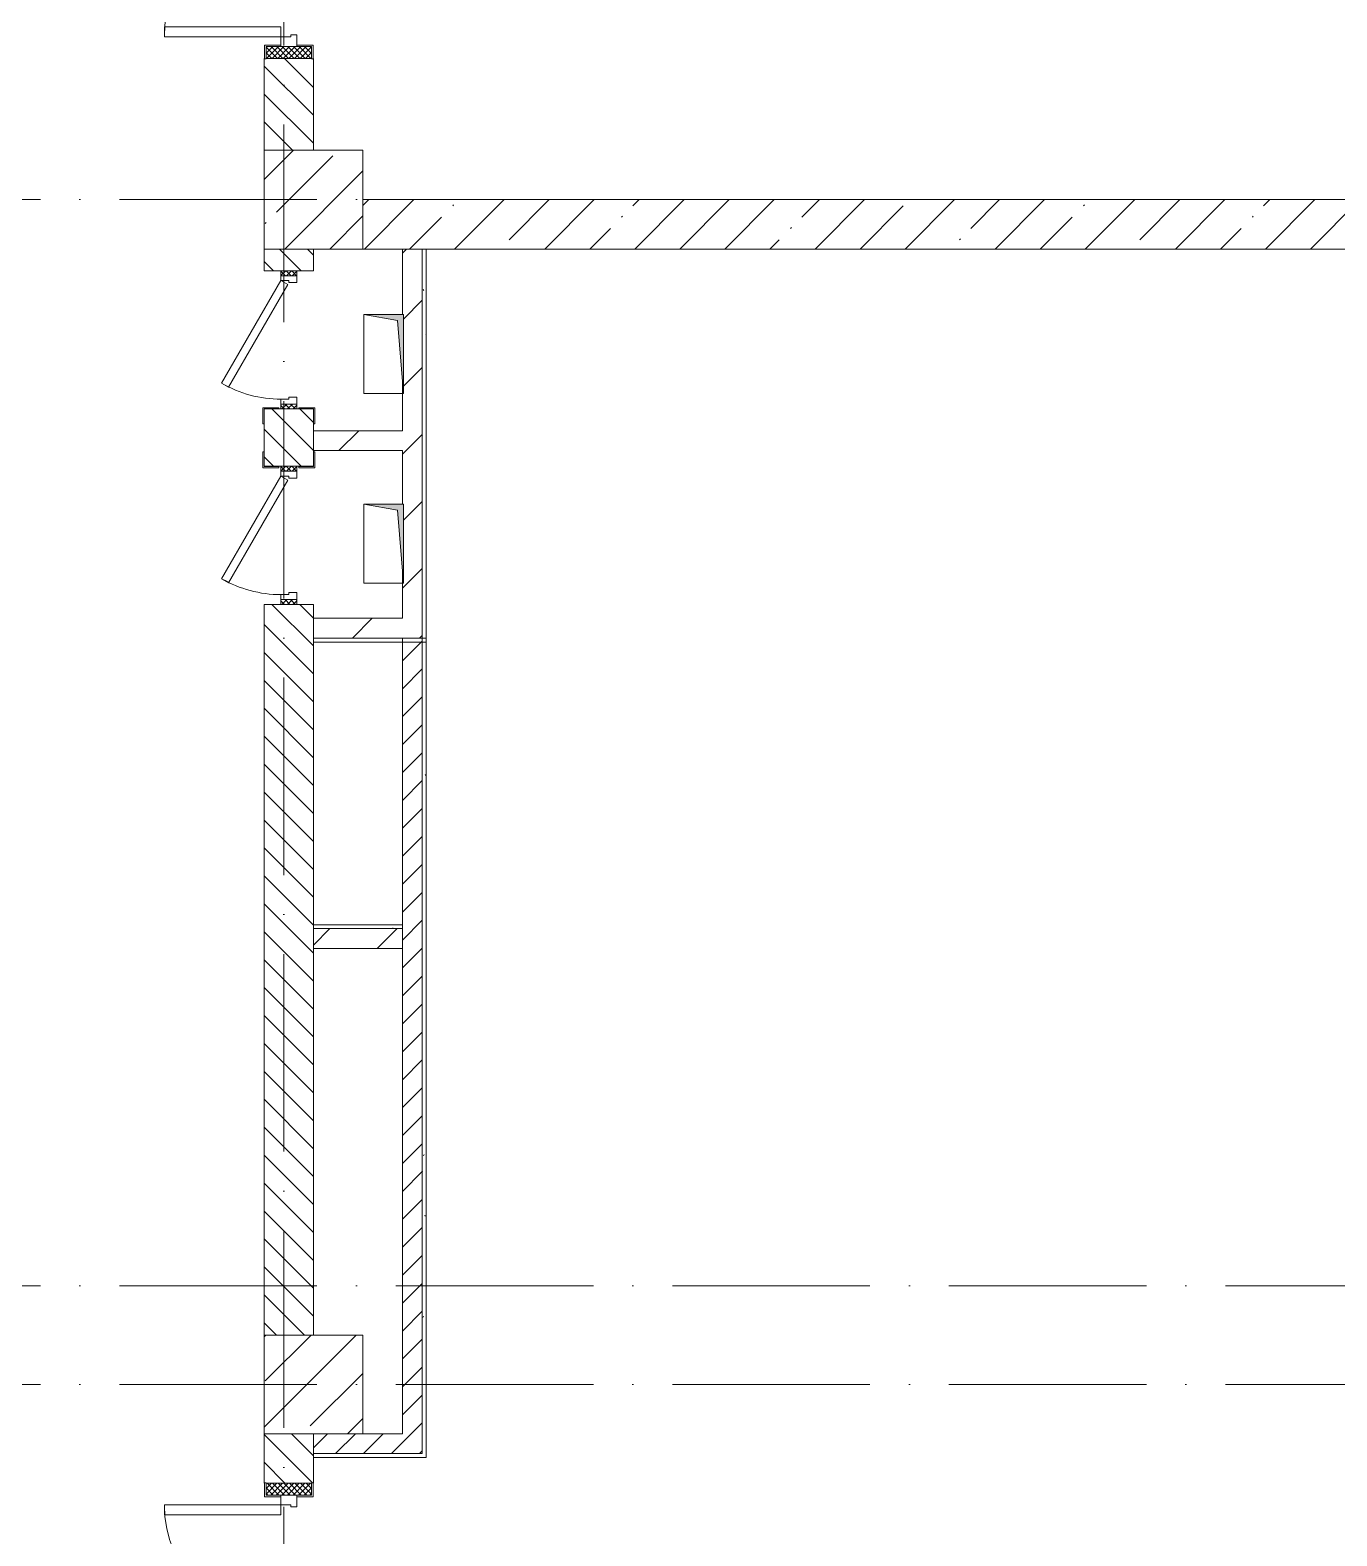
# Model space of a CAD drawing. Header units: millimetres. Extents: x -6467 to 106027, y -7090 to 195095.
# Drawn here: x 92065 to 98682, y 564 to 8190 of the extents above; entities that cross this region are included whole.
import ezdxf

# ---------------------------------------------------------------- set-up
doc = ezdxf.new("R2010")
doc.units = ezdxf.units.MM
doc.linetypes.add('50_200_ШТРИХ_1Т_ш5_п1_п1_', pattern=[1400, 1000, -200, 0, -200])
for name, color, linetype, lineweight in [('A-DOOR', 7, 'Continuous', 9), ('A-DOOR-2', 7, 'Continuous', 5), ('A-DOOR-FRAM', 7, 'Continuous', 9), ('A-DOOR-FRAM-2', 7, 'Continuous', 5), ('A-WALL', 7, 'Continuous', 5), ('A-WALL-FNSH-1', 7, 'Continuous', 5), ('I-WALL', 7, 'Continuous', 5), ('S-COLS', 7, 'Continuous', 9), ('S-COLS-1', 7, 'Continuous', 5)]:
    doc.layers.add(name, color=color, linetype=linetype, lineweight=lineweight)
for name, color, linetype, lineweight, true_color in [('A-GENM-1', 7, 'Continuous', 9, 0xaaaaaa), ('A-GENM-2', 7, 'Continuous', 20, 0xaaaaaa), ('I-WALL-1', 7, 'Continuous', 5, 0x787878), ('M-EQPM-1', 7, 'Continuous', 9, 0xaaaaaa), ('M-EQPM-2', 7, 'Continuous', 9, 0xe2e2e2), ('Оси-3', 7, '50_200_ШТРИХ_1Т_ш5_п1_п1_', 9, 0xaaaaaa)]:
    doc.layers.add(name, color=color, linetype=linetype, lineweight=lineweight, true_color=true_color)
pattern_1 = [(45, (0, 0), (-169.7056, 169.7056), [])]
pattern_2 = [(0, (0, 0), (406.4, 101.6), [6.706, -298.094, 6.706, -298.094, -1625.6]), (0, (0, 0), (406.4, 101.6), [-609.6, 6.706, -602.894, 6.706, -298.094, -711.2]), (0, (0, 0), (406.4, 101.6), [-1524, 6.706, -196.494, 6.706, -501.294]), (120, (152.4, 50.8), (-291.18818, 301.15272), [6.706, -298.094, 6.706, -298.094, -1625.6]), (120, (152.4, 50.8), (-291.18818, 301.15272), [-609.6, 6.706, -602.894, 6.706, -298.094, -711.2]), (120, (152.4, 50.8), (-291.18818, 301.15272), [-1524, 6.706, -196.494, 6.706, -501.294]), (240, (203.2, 254), (-115.21182, -402.75272), [6.706, -298.094, 6.706, -298.094, -1625.6]), (240, (203.2, 254), (-115.21182, -402.75272), [-609.6, 6.706, -602.894, 6.706, -298.094, -711.2]), (240, (203.2, 254), (-115.21182, -402.75272), [-1524, 6.706, -196.494, 6.706, -501.294])]
pattern_3 = [(135, (1456.41, 189.685), (-14.14214, -14.14214), []), (225, (1456.41, 189.685), (14.14214, -14.14214), [])]
pattern_4 = [(45, (-666.384, 189.685), (-14.1421, 14.1421), []), (135, (-666.384, 189.685), (-14.1421, -14.1421), [])]
pattern_5 = [(45, (0, 0), (-70.71068, 70.71068), [])]

# ---------------------------------------------------------------- blocks, each defined once
blk = doc.blocks.new('BSC_Колонна _Прямоугольная - 500х500-V46-АИ_План этажа Радиаторы_2')
at = {"layer": 'S-COLS-1'}
h = blk.add_hatch(dxfattribs=at)
h.set_pattern_fill('FP_74', color=256, style=0, pattern_type=2)
h.set_pattern_definition([(45, (-93500, -7331.04), (-228.0985, 228.0985), []), (45, (-93271.9, -7331.04), (-228.0985, 228.0985), [403.225, -80.645, 6.706, -73.939])])
h.paths.add_polyline_path([(-250, -250), (250, -250), (250, 250), (-250, 250)])
for p, q in [((250, 250), (-250, 250)), ((-250, 250), (-250, -250)), ((250, -250), (250, 250)), ((-250, -250), (250, -250))]:
    blk.add_line(p, q, dxfattribs=at)
blk = doc.blocks.new('BSC_Колонна _Прямоугольная - 500х500-V92-АИ_План этажа Радиаторы_2')
at = {"layer": 'S-COLS-1'}
h = blk.add_hatch(dxfattribs=at)
h.set_pattern_fill('FP_129', color=256, style=0, pattern_type=2)
h.set_pattern_definition([(45, (-93500, -1331.04), (-228.0985, 228.0985), []), (45, (-93271.9, -1331.04), (-228.0985, 228.0985), [403.225, -80.645, 6.706, -73.939])])
h.paths.add_polyline_path([(-250, -250), (250, -250), (250, 250), (-250, 250)])
for p, q in [((250, 250), (-250, 250)), ((-250, 250), (-250, -250)), ((250, -250), (250, 250)), ((-250, -250), (250, -250))]:
    blk.add_line(p, q, dxfattribs=at)
blk = doc.blocks.new('Канал вертикальный прямоугольный - Шахта - значок проема-24087326-АИ_План этажа Радиаторы_2')
at = {"layer": 'M-EQPM-2'}
blk.add_hatch(color=256, dxfattribs=at).paths.add_polyline_path([(200, 100), (-200, 100), (-200, -100), (-170, 70)])
at = {"layer": 'M-EQPM-1'}
for p, q in [((-200, -100), (-200, 100)), ((-200, 100), (200, 100)), ((-170, 70), (200, 100)), ((200, 100), (200, -100)), ((-170, 70), (-200, -100)), ((200, -100), (-200, -100))]:
    blk.add_line(p, q, dxfattribs=at)
blk = doc.blocks.new('110_Дверь_СКБ_1Ст_Внутренняя - ДОО_Д-22_Дв_700x2100h_Технический шкаф ЭОМ и СС EI30-25217176-АИ_План этажа Радиаторы_2')
at = {"layer": 'A-DOOR-2'}
h = blk.add_hatch(dxfattribs=at)
h.set_pattern_fill('FP_232', color=256, style=0, pattern_type=2)
h.set_pattern_definition([(135, (1951.41, 189.685), (-14.14214, -14.14214), []), (225, (1951.41, 189.685), (14.14214, -14.14214), [])])
h.paths.add_polyline_path([(362.5, -40), (362.5, 40), (337.5, 40), (337.5, -40)])
at = {"layer": 'A-DOOR-FRAM-2'}
h = blk.add_hatch(dxfattribs=at)
h.set_pattern_fill('FP_233', color=256, style=0, pattern_type=2)
h.set_pattern_definition([(45, (-171.384, 189.685), (-14.1421, 14.1421), []), (135, (-171.384, 189.685), (-14.1421, -14.1421), [])])
h.paths.add_polyline_path([(-312.5, -40), (-312.5, 40), (-337.5, 40), (-337.5, -40)])
at = {"layer": 'A-DOOR'}
for p, q in [((-207.1, 340), (-227.1, 305.4)), ((-227.1, 305.4), (292.5, 5.4)), ((312.5, 40), (-207.1, 340)), ((292.5, 5.4), (312.5, 40))]:
    blk.add_line(p, q, dxfattribs=at)
at = {"layer": 'A-DOOR-2'}
blk.add_arc((312.5, 40), 600, 150, 180, dxfattribs=at)
at = {"layer": 'A-DOOR-FRAM'}
for p, q in [((-312.5, 40), (-337.5, 40)), ((-337.5, 40), (-337.5, -40)), ((-287.5, 40), (-312.5, 40)), ((-312.5, 40), (-312.5, -40)), ((-312.5, -40), (-312.5, 40)), ((-287.5, 0), (-287.5, 40)), ((-277.5, 0), (-287.5, 0)), ((-277.5, -40), (-277.5, 0)), ((312.5, 0), (302.5, 0)), ((302.5, 0), (302.5, -40)), ((312.5, 40), (312.5, 0)), ((337.5, 40), (312.5, 40)), ((337.5, -40), (337.5, 40)), ((362.5, 40), (337.5, 40)), ((337.5, 40), (337.5, -40)), ((362.5, -40), (362.5, 40)), ((-337.5, -40), (-312.5, -40)), ((-312.5, -40), (-277.5, -40)), ((302.5, -40), (337.5, -40)), ((337.5, -40), (362.5, -40))]:
    blk.add_line(p, q, dxfattribs=at)
blk = doc.blocks.new('110_Дверь_СКБ_2Ст_Наружная1 - СОШ_Д-07_1760_1440_х2400мм_Все учебные помещения_ читальные залы_EIW30-25550076-АИ_План этажа Радиаторы_2')
at = {"layer": 'A-DOOR-2'}
h = blk.add_hatch(dxfattribs=at)
h.set_pattern_fill('FP_120', color=256, style=0, pattern_type=2)
h.set_pattern_definition(pattern_3)
h.paths.add_polyline_path([(839.5, -115), (899.5, -115), (899.5, 115), (839.5, 115)])
at = {"layer": 'A-DOOR-FRAM-2'}
h = blk.add_hatch(dxfattribs=at)
h.set_pattern_fill('FP_121', color=256, style=0, pattern_type=2)
h.set_pattern_definition(pattern_4)
h.paths.add_polyline_path([(-860.5, 115), (-860.5, -115), (-800.5, -115), (-800.5, 115)])
at = {"layer": 'A-DOOR'}
for p, q in [((-750.5, 990), (-750.5, 40)), ((-700.5, 990), (-750.5, 990)), ((-700.5, 40), (-700.5, 990)), ((789.5, 630), (739.5, 630)), ((739.5, 630), (739.5, 40)), ((789.5, 40), (789.5, 630)), ((-750.5, 40), (-700.5, 40)), ((739.5, 40), (789.5, 40))]:
    blk.add_line(p, q, dxfattribs=at)
at = {"layer": 'A-DOOR-2'}
for p, q in [((-792.5, 123), (-862.5, 123)), ((-862.5, 123), (-862.5, 115)), ((-862.5, 115), (-800.5, 115)), ((-800.5, 115), (-800.5, 40)), ((-792.5, 40), (-792.5, 123)), ((901.5, 123), (831.5, 123)), ((831.5, 123), (831.5, 40)), ((839.5, 40), (839.5, 115)), ((839.5, 115), (901.5, 115)), ((901.5, 115), (901.5, 123)), ((-800.5, 40), (-792.5, 40)), ((831.5, 40), (839.5, 40)), ((-792.5, -40), (-800.5, -40)), ((-800.5, -40), (-800.5, -115)), ((-792.5, -123), (-792.5, -40)), ((839.5, -40), (831.5, -40)), ((831.5, -40), (831.5, -123)), ((839.5, -115), (839.5, -40)), ((-862.5, -115), (-862.5, -123)), ((-800.5, -115), (-862.5, -115)), ((-862.5, -123), (-792.5, -123)), ((831.5, -123), (901.5, -123)), ((901.5, -115), (839.5, -115)), ((901.5, -123), (901.5, -115))]:
    blk.add_line(p, q, dxfattribs=at)
for centre, radius, start, end in [((-750.5, 40), 950, 0, 90), ((789.5, 40), 590, 90, 180)]:
    blk.add_arc(centre, radius, start, end, dxfattribs=at)
at = {"layer": 'A-DOOR-FRAM'}
for p, q in [((-800.5, 115), (-860.5, 115)), ((-860.5, 115), (-860.5, -115)), ((-800.5, -115), (-800.5, 115)), ((899.5, 115), (839.5, 115)), ((839.5, 115), (839.5, -115)), ((899.5, -115), (899.5, 115)), ((-750.5, 40), (-800.5, 40)), ((-800.5, 40), (-800.5, -40)), ((-750.5, -10), (-750.5, 40)), ((789.5, 40), (789.5, -10)), ((839.5, 40), (789.5, 40)), ((839.5, -40), (839.5, 40)), ((-800.5, -40), (-740.5, -40)), ((-740.5, -10), (-750.5, -10)), ((-740.5, -40), (-740.5, -10)), ((789.5, -10), (779.5, -10)), ((779.5, -10), (779.5, -40)), ((779.5, -40), (839.5, -40)), ((-860.5, -115), (-800.5, -115)), ((839.5, -115), (899.5, -115))]:
    blk.add_line(p, q, dxfattribs=at)
blk = doc.blocks.new('110_Дверь_СКБ_2Ст_Наружная1 - СОШ_Д-07_1760_1440_х2400мм_Все учебные помещения_ читальные залы_EIW30-25548196-АИ_План этажа Радиаторы_2')
at = {"layer": 'A-DOOR-2'}
h = blk.add_hatch(dxfattribs=at)
h.set_pattern_fill('FP_120', color=256, style=0, pattern_type=2)
h.set_pattern_definition(pattern_3)
h.paths.add_polyline_path([(899.5, -115), (899.5, 115), (839.5, 115), (839.5, -115)])
at = {"layer": 'A-DOOR-FRAM-2'}
h = blk.add_hatch(dxfattribs=at)
h.set_pattern_fill('FP_121', color=256, style=0, pattern_type=2)
h.set_pattern_definition(pattern_4)
h.paths.add_polyline_path([(-800.5, -115), (-800.5, 115), (-860.5, 115), (-860.5, -115)])
at = {"layer": 'A-DOOR'}
for p, q in [((789.5, 990), (739.5, 990)), ((739.5, 990), (739.5, 40)), ((789.5, 40), (789.5, 990)), ((-750.5, 630), (-750.5, 40)), ((-700.5, 630), (-750.5, 630)), ((-700.5, 40), (-700.5, 630)), ((-750.5, 40), (-700.5, 40)), ((739.5, 40), (789.5, 40))]:
    blk.add_line(p, q, dxfattribs=at)
at = {"layer": 'A-DOOR-2'}
for p, q in [((-792.5, 123), (-862.5, 123)), ((-862.5, 123), (-862.5, 115)), ((-862.5, 115), (-800.5, 115)), ((-800.5, 115), (-800.5, 40)), ((-792.5, 40), (-792.5, 123)), ((901.5, 123), (831.5, 123)), ((831.5, 123), (831.5, 40)), ((839.5, 40), (839.5, 115)), ((839.5, 115), (901.5, 115)), ((901.5, 115), (901.5, 123)), ((-800.5, 40), (-792.5, 40)), ((831.5, 40), (839.5, 40)), ((-792.5, -40), (-800.5, -40)), ((-800.5, -40), (-800.5, -115)), ((-792.5, -123), (-792.5, -40)), ((839.5, -40), (831.5, -40)), ((831.5, -40), (831.5, -123)), ((839.5, -115), (839.5, -40)), ((-862.5, -115), (-862.5, -123)), ((-800.5, -115), (-862.5, -115)), ((-862.5, -123), (-792.5, -123)), ((831.5, -123), (901.5, -123)), ((901.5, -115), (839.5, -115)), ((901.5, -123), (901.5, -115))]:
    blk.add_line(p, q, dxfattribs=at)
for centre, radius, start, end in [((789.5, 40), 950, 90, 180), ((-750.5, 40), 590, 0, 90)]:
    blk.add_arc(centre, radius, start, end, dxfattribs=at)
at = {"layer": 'A-DOOR-FRAM'}
for p, q in [((-800.5, 115), (-860.5, 115)), ((-860.5, 115), (-860.5, -115)), ((-800.5, -115), (-800.5, 115)), ((899.5, 115), (839.5, 115)), ((839.5, 115), (839.5, -115)), ((899.5, -115), (899.5, 115)), ((-750.5, 40), (-800.5, 40)), ((-800.5, 40), (-800.5, -40)), ((-750.5, -10), (-750.5, 40)), ((789.5, 40), (789.5, -10)), ((839.5, 40), (789.5, 40)), ((839.5, -40), (839.5, 40)), ((-800.5, -40), (-740.5, -40)), ((-740.5, -10), (-750.5, -10)), ((-740.5, -40), (-740.5, -10)), ((789.5, -10), (779.5, -10)), ((779.5, -10), (779.5, -40)), ((779.5, -40), (839.5, -40)), ((-860.5, -115), (-800.5, -115)), ((839.5, -115), (899.5, -115))]:
    blk.add_line(p, q, dxfattribs=at)
blk = doc.blocks.new('АР_Перемычка1 - АР_Перемычка-25547967-АИ_План этажа Радиаторы_2')
at = {"layer": 'A-GENM-1'}
blk.add_line((-350, -125), (-343, -125), dxfattribs=at)
blk = doc.blocks.new('Фахверк _газобетон торцы_717 - Фахверк _газобетон торцы_-25914178-АИ_План этажа Радиаторы_2')
at = {"layer": 'A-GENM-2'}
for p, q in [((89406, 11134.7), (89325, 11134.7)), ((89325, 11134.7), (89325, 11128.7)), ((89406, 11053.7), (89406, 11134.7)), ((89325, 11128.7), (89400, 11128.7)), ((89400, 11128.7), (89400, 11053.7)), ((89400, 11053.7), (89406, 11053.7)), ((89400, 10953.7), (89400, 10878.7)), ((89406, 10953.7), (89400, 10953.7)), ((89406, 10872.7), (89406, 10953.7)), ((89400, 10878.7), (89325, 10878.7)), ((89325, 10878.7), (89325, 10872.7)), ((89325, 10872.7), (89406, 10872.7))]:
    blk.add_line(p, q, dxfattribs=at)
blk = doc.blocks.new('Фахверк _газобетон торцы_718 - Фахверк _газобетон торцы_-25914198-АИ_План этажа Радиаторы_2')
at = {"layer": 'A-GENM-2'}
for p, q in [((89406, 1349.3), (89325, 1349.3)), ((89325, 1349.3), (89325, 1343.3)), ((89325, 1343.3), (89400, 1343.3)), ((89400, 1343.3), (89400, 1268.3)), ((89406, 1268.3), (89406, 1349.3)), ((89400, 1268.3), (89406, 1268.3)), ((89406, 1168.3), (89400, 1168.3)), ((89400, 1168.3), (89400, 1093.3)), ((89406, 1087.3), (89406, 1168.3)), ((89400, 1093.3), (89325, 1093.3)), ((89325, 1093.3), (89325, 1087.3)), ((89325, 1087.3), (89406, 1087.3))]:
    blk.add_line(p, q, dxfattribs=at)

msp = doc.modelspace()

# ---------------------------------------------------------------- hatches: boundary and pattern name
at = {"layer": 'A-WALL'}
h = msp.add_hatch(dxfattribs=at)
h.set_pattern_fill('FP_1', color=256, style=0, pattern_type=2)
h.set_pattern_definition([(45, (0, 0), (-228.0985, 228.0985), []), (45, (228.1, 0), (-228.0985, 228.0985), [403.225, -80.645, 6.706, -73.939])])
h.paths.add_polyline_path([(99166.3, 7081), (100750, 7081), (100750, 7331), (93750, 7331), (93750, 7081), (95844.3, 7081)])
at = {"layer": 'I-WALL'}
h = msp.add_hatch(dxfattribs=at)
h.set_pattern_fill('FP_2', color=256, style=0, pattern_type=2)
h.set_pattern_definition([(135, (0, 0), (-70.71068, -70.71068), [])])
h.paths.add_polyline_path([(93250, -1419), (93500, -1419), (93498, -931), (93250, -931)])
h.paths.add_polyline_path([(93490, 831), (93490, 833), (93500, 833), (93498, 1081), (93250, 1081), (93252, 833), (93430, 831)])
h.paths.add_polyline_path([(93250, 1581), (93500, 1581), (93500, 5281), (93250, 5281), (93250, 2503.7)])
h.paths.add_polyline_path([(93500, 5981), (93500, 6271), (93250, 6271), (93250, 5981), (93415, 5981)])
h.paths.add_polyline_path([(93500, 6971), (93500, 7081), (93250, 7081), (93250, 6971), (93415, 6971)])
h.paths.add_polyline_path([(93391.9, 7581), (93500, 7581), (93498, 8044), (93250, 8044), (93252, 7581), (93260, 7581)])
h.paths.add_polyline_path([(93490, 9806), (93490, 9808), (93500, 9808), (93498, 10081), (93250, 10081), (93252, 9808), (93430, 9806)])
h.paths.add_polyline_path([(93464.7, 10581), (93500, 10581), (93500, 16081), (93250, 16081), (93250, 10581)])
h.paths.add_polyline_path([(93500, 16581), (93498, 17069), (93250, 17069), (93250, 16581), (93431.2, 16581)])
h.paths.add_polyline_path([(93250, 18831), (93500, 18833), (93498, 19081), (93250, 19081), (93250, 18833)])
h.paths.add_polyline_path([(93250, 19581), (93500, 19581), (93500, 25081), (93250, 25081), (93250, 25029.5)])
h.paths.add_polyline_path([(93298.3, 25581), (93500, 25581), (93498, 26069), (93250, 26069), (93252, 25581), (93297.9, 25581)])
h.paths.add_polyline_path([(93252, 27831), (93252, 27833), (93500, 27833), (93500, 28081), (93250, 28081), (93250, 27831)])
h.paths.add_polyline_path([(93250, 28581), (93500, 28581), (93500, 34081), (93250, 34081), (93250, 30660.9)])
h.paths.add_polyline_path([(93252, 34581), (93500, 34581), (93498, 35069), (93250, 35069), (93250, 34581)])
h.paths.add_polyline_path([(93500, 36831), (93500, 37081), (93250, 37081), (93252, 36833), (93498, 36831)])
h.paths.add_polyline_path([(93323.7, 37581), (93500, 37581), (93500, 42431), (93250, 42431), (93250, 37581), (93320.9, 37581)])
h = msp.add_hatch(dxfattribs=at)
h.set_pattern_fill('FP_5', color=256, style=0, pattern_type=2)
h.set_pattern_definition(pattern_1)
h.paths.add_polyline_path([(93950, 5111), (94050, 5111), (94050, 7081), (93950, 7081), (93950, 6749.2), (93955, 6749.2), (93955, 6349.2), (93950, 6410.8), (93950, 5789.2), (93955, 5789.2), (93955, 5389.2), (93950, 5450.8), (93950, 5211)])
h = msp.add_hatch(dxfattribs=at)
h.set_pattern_fill('FP_5', color=256, style=0, pattern_type=2)
h.set_pattern_definition(pattern_1)
h.paths.add_polyline_path([(93950, 6061), (93950, 6161), (93500, 6161), (93500, 6061)])
h = msp.add_hatch(dxfattribs=at)
h.set_pattern_fill('FP_5', color=256, style=0, pattern_type=2)
h.set_pattern_definition(pattern_1)
h.paths.add_polyline_path([(93950, 5111), (93950, 5211), (93500, 5211), (93500, 5111)])
h = msp.add_hatch(dxfattribs=at)
h.set_pattern_fill('FP_4', color=256, style=0, pattern_type=2)
h.set_pattern_definition(pattern_5)
h.paths.add_polyline_path([(93950, 1081), (94050, 1081), (94050, 5111), (93950, 5111), (93950, 2503.7)])
h = msp.add_hatch(dxfattribs=at)
h.set_pattern_fill('FP_5', color=256, style=0, pattern_type=2)
h.set_pattern_definition(pattern_1)
h.paths.add_polyline_path([(93950, 3539.6), (93950, 3639.6), (93500, 3639.6), (93500, 3539.6)])
h = msp.add_hatch(dxfattribs=at)
h.set_pattern_fill('FP_4', color=256, style=0, pattern_type=2)
h.set_pattern_definition(pattern_5)
h.paths.add_polyline_path([(94050, 981), (94050, 1081), (93500, 1081), (93500, 981), (93750, 981)])
at = {"layer": 'I-WALL-1'}
h = msp.add_hatch(dxfattribs=at)
h.set_pattern_fill('FP_3', color=256, style=0, pattern_type=2)
h.set_pattern_definition(pattern_2)
h.paths.add_polyline_path([(94070, 5091), (94070, 7081), (94050, 7081), (94050, 5091)])
h = msp.add_hatch(dxfattribs=at)
h.set_pattern_fill('FP_3', color=256, style=0, pattern_type=2)
h.set_pattern_definition(pattern_2)
h.paths.add_polyline_path([(93500, 5091), (94050, 5091), (94050, 5111), (93500, 5111)])
h = msp.add_hatch(dxfattribs=at)
h.set_pattern_fill('FP_3', color=256, style=0, pattern_type=2)
h.set_pattern_definition(pattern_2)
h.paths.add_polyline_path([(94050, 981), (94070, 981), (94070, 5111), (94050, 5111), (94050, 1081)])
h = msp.add_hatch(dxfattribs=at)
h.set_pattern_fill('FP_3', color=256, style=0, pattern_type=2)
h.set_pattern_definition(pattern_2)
h.paths.add_polyline_path([(93950, 3639.6), (93950, 3659.6), (93500, 3659.6), (93500, 3639.6)])
h = msp.add_hatch(dxfattribs=at)
h.set_pattern_fill('FP_3', color=256, style=0, pattern_type=2)
h.set_pattern_definition(pattern_2)
h.paths.add_polyline_path([(94070, 961), (94070, 981), (93500, 981), (93500, 961)])

# ---------------------------------------------------------------- linework, layer by layer
at = {"layer": 'A-WALL'}
for p, q in [((93250, 8046), (93250, 7581)), ((93500, 7581), (93500, 8046)), ((100750, 7331), (93750, 7331)), ((93250, 7081), (93250, 6971)), ((93500, 6971), (93500, 7081)), ((93750, 7081), (100750, 7081)), ((94050, 7081), (94050, 981)), ((93250, 6971), (93335, 6971)), ((93415, 6971), (93500, 6971)), ((93250, 6271), (93250, 5981)), ((93335, 6271), (93250, 6271)), ((93500, 6271), (93415, 6271)), ((93500, 5981), (93500, 6271)), ((93250, 5981), (93335, 5981)), ((93415, 5981), (93500, 5981)), ((93250, 5281), (93250, 1581)), ((93335, 5281), (93250, 5281)), ((93500, 5281), (93415, 5281)), ((93500, 5281), (93500, 1581)), ((93500, 5111), (93950, 5111)), ((93500, 3639.6), (93950, 3639.6)), ((93950, 3539.6), (93950, 3659.6)), ((93250, 1081), (93250, 831)), ((94050, 981), (93500, 981)), ((93500, 831), (93500, 961))]:
    msp.add_line(p, q, dxfattribs=at)
at = {"layer": 'A-WALL-FNSH-1'}
for p, q in [((93950, 7081), (93950, 6749.2)), ((94070, 961), (94070, 7081)), ((93950, 6410.8), (93950, 6161)), ((93950, 6161), (93500, 6161)), ((93500, 6061), (93950, 6061)), ((93950, 6061), (93950, 5789.2)), ((93950, 5450.8), (93950, 5211)), ((93950, 5211), (93500, 5211)), ((94070, 5111), (93950, 5111)), ((93950, 5111), (93950, 3659.6)), ((93500, 5091), (94070, 5091)), ((93950, 3659.6), (93500, 3659.6)), ((93500, 3539.6), (93950, 3539.6)), ((93950, 3539.6), (93950, 1081)), ((93500, 1081), (93500, 961)), ((93950, 1081), (93750, 1081)), ((93500, 961), (94070, 961))]:
    msp.add_line(p, q, dxfattribs=at)
at = {"layer": 'Оси-3'}
for p, q in [((93350, -5889.7), (93350, 91281)), ((104718, 7331), (82581.2, 7331)), ((104718, 1831), (-5267.3, 1831)), ((104718, 1331), (89189.2, 1331))]:
    msp.add_line(p, q, dxfattribs=at)

# ---------------------------------------------------------------- block references
at = {"layer": 'A-DOOR-2', "rotation": 89.9999999999999}
for name, p in [('110_Дверь_СКБ_2Ст_Наружная1 - СОШ_Д-07_1760_1440_х2400мм_Все учебные помещения_ читальные залы_EIW30-25548196-АИ_План этажа Радиаторы_2', (93375, 8906.5)), ('110_Дверь_СКБ_1Ст_Внутренняя - ДОО_Д-22_Дв_700x2100h_Технический шкаф ЭОМ и СС EI30-25217176-АИ_План этажа Радиаторы_2', (93375, 6608.5)), ('110_Дверь_СКБ_1Ст_Внутренняя - ДОО_Д-22_Дв_700x2100h_Технический шкаф ЭОМ и СС EI30-25217176-АИ_План этажа Радиаторы_2', (93375, 5618.5)), ('110_Дверь_СКБ_2Ст_Наружная1 - СОШ_Д-07_1760_1440_х2400мм_Все учебные помещения_ читальные залы_EIW30-25550076-АИ_План этажа Радиаторы_2', (93375, -68.5))]:
    msp.add_blockref(name, p, dxfattribs=at)
at = {"layer": 'A-GENM-1'}
for name, p, rotation in [('АР_Перемычка1 - АР_Перемычка-25547967-АИ_План этажа Радиаторы_2', (93375, 8046), 89.9999999999999), ('Фахверк _газобетон торцы_718 - Фахверк _газобетон торцы_-25914198-АИ_План этажа Радиаторы_2', (94593.3, -83129), 89.99999999999928), ('Фахверк _газобетон торцы_717 - Фахверк _газобетон торцы_-25914178-АИ_План этажа Радиаторы_2', (82371.3, 95379), 270.0000000000007)]:
    msp.add_blockref(name, p, dxfattribs=dict(at, rotation=rotation))
at = {"layer": 'M-EQPM-1', "rotation": 269.9999999999997}
for p in [(93855, 6549.2), (93855, 5589.2)]:
    msp.add_blockref('Канал вертикальный прямоугольный - Шахта - значок проема-24087326-АИ_План этажа Радиаторы_2', p, dxfattribs=at)
at = {"layer": 'S-COLS'}
for name, p in [('BSC_Колонна _Прямоугольная - 500х500-V46-АИ_План этажа Радиаторы_2', (93500, 7331)), ('BSC_Колонна _Прямоугольная - 500х500-V92-АИ_План этажа Радиаторы_2', (93500, 1331))]:
    msp.add_blockref(name, p, dxfattribs=at)

doc.saveas('drawing.dxf')
